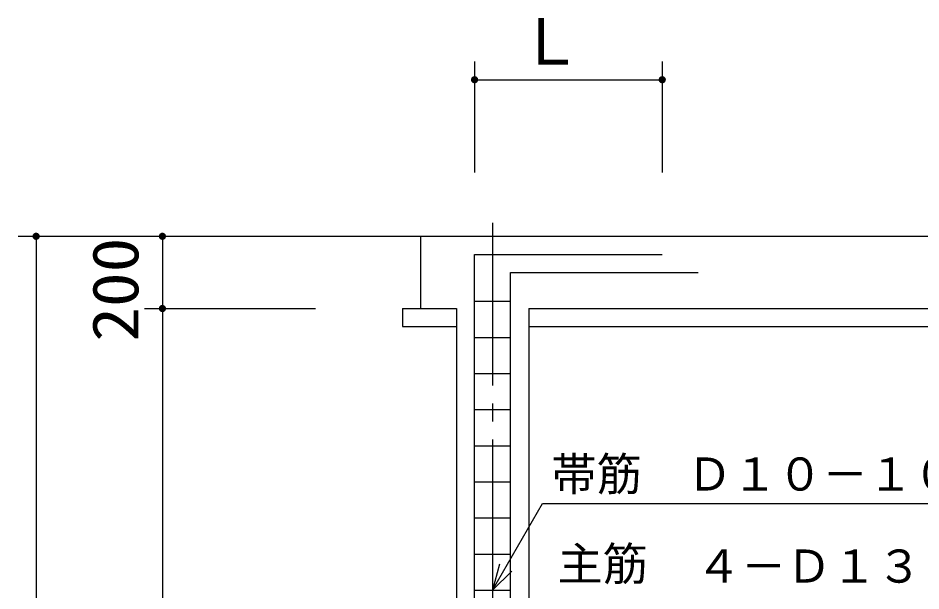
# Model space of a CAD drawing. Units: millimetres, scale not verified. Extents: x -14850 to 14850, y -10500 to 10500.
# Drawn here: x -2797 to -295, y 910 to 2497 of the extents above; entities that cross this region are included whole.
import ezdxf
from ezdxf.enums import TextEntityAlignment as Align

# ---------------------------------------------------------------- set-up
doc = ezdxf.new("R2010")
doc.units = ezdxf.units.MM
doc.header["$LTSCALE"] = 50
doc.linetypes.add('CHAIN2', pattern=[12, 9, -1, 1, -1])
for name, color, linetype, lineweight in [('0-0_機器', 2, 'Continuous', 25), ('0-3_水管', 3, 'Continuous', 25), ('0-4_文字', 5, 'Continuous', 25), ('0-5_製作', 5, 'Continuous', 25)]:
    doc.layers.add(name, color=color, linetype=linetype, lineweight=lineweight)
doc.styles.add('ＭＳ ゴシック', font='')
doc.styles.get('ＭＳ ゴシック').set_extended_font_data('MS Gothic')

msp = doc.modelspace()

# ---------------------------------------------------------------- linework, layer by layer
at = {"layer": '0-0_機器', "linetype": 'CHAIN2'}
msp.add_line((-1481.57, 1929.46), (-1481.57, -771.27), dxfattribs=at)
at = {"layer": '0-0_機器'}
for p, q in [((-1971.91, 1892.32), (1255.33, 1892.32)), ((-1681.57, 1892.32), (-1681.57, 1692.32)), ((-1731.57, 1692.32), (-1731.57, 1642.32)), ((-1731.57, 1692.32), (-1581.57, 1692.32)), ((-1581.57, 1692.32), (-1581.57, -387.68)), ((-1381.56, 1692.32), (-1381.56, -387.68)), ((-1731.57, 1642.32), (-1581.57, 1642.32)), ((-1381.56, 1642.32), (1168.43, 1642.32))]:
    msp.add_line(p, q, dxfattribs=at)
msp.add_lwpolyline([(-1381.56, 1692.32), (1168.43, 1692.32), (1168.43, 1642.32)], dxfattribs=at)
at = {"layer": '0-3_水管'}
for p, q in [((-1531.57, -537.68), (-1531.57, 1842.32)), ((-1531.57, 1842.32), (-1011.57, 1842.32)), ((-1431.57, -487.68), (-1431.57, 1792.32)), ((-1431.57, 1792.32), (-911.57, 1792.32)), ((-1531.57, 1712.33), (-1431.57, 1712.33)), ((-1531.57, 1612.33), (-1431.57, 1612.33)), ((-1531.57, 1512.33), (-1431.57, 1512.33)), ((-1531.57, 1412.33), (-1431.57, 1412.33)), ((-1531.57, 1312.33), (-1431.57, 1312.33)), ((-1531.57, 1212.32), (-1431.57, 1212.32)), ((-1531.57, 1112.33), (-1431.57, 1112.33)), ((-1531.57, 1012.32), (-1431.57, 1012.32)), ((-1531.57, 912.32), (-1431.57, 912.32))]:
    msp.add_line(p, q, dxfattribs=at)
at = {"layer": '0-4_文字', "color": 2}
for p, q in [((-1481.57, 912.32), (-1343, 1152.32)), ((-1343, 1152.32), (82.09, 1152.32)), ((-1462.15, 984.77), (-1481.57, 912.32)), ((-1481.57, 912.32), (-1428.53, 965.36))]:
    msp.add_line(p, q, dxfattribs=at)
at = {"layer": '0-5_製作', "color": 2}
for p, q in [((-1531.57, 2376.05), (-1531.57, 2069.46)), ((-1011.57, 2376.05), (-1011.57, 2069.46)), ((-1531.57, 2326.05), (-1011.57, 2326.05)), ((-2796.56, 1892.32), (-1971.91, 1892.32)), ((-2746.56, 1892.32), (-2746.56, -737.68)), ((-2396.56, 1892.32), (-2396.56, 1692.32)), ((-2446.56, 1692.32), (-1971.91, 1692.32)), ((-2396.56, 1692.32), (-2396.56, -387.68))]:
    msp.add_line(p, q, dxfattribs=at)
at = {"layer": '0-5_製作'}
for points in [[(-1531.57, 2326.05), (-1541.55, 2326.68), (-1541.39, 2327.92)], [(-1531.57, 2326.05), (-1541.39, 2327.92), (-1541.08, 2329.14)], [(-1531.57, 2336.05), (-1541.08, 2329.14), (-1540.62, 2330.31)], [(-1531.57, 2326.05), (-1541.08, 2329.14), (-1531.57, 2336.05)], [(-1531.57, 2336.05), (-1540.62, 2330.31), (-1532.82, 2335.97)], [(-1532.82, 2335.97), (-1540.62, 2330.31), (-1540.01, 2331.41)], [(-1532.82, 2335.97), (-1540.01, 2331.41), (-1534.05, 2335.74)], [(-1534.05, 2335.74), (-1540.01, 2331.41), (-1539.27, 2332.42)], [(-1534.05, 2335.74), (-1539.27, 2332.42), (-1535.25, 2335.35)], [(-1535.25, 2335.35), (-1539.27, 2332.42), (-1538.41, 2333.34)], [(-1535.25, 2335.35), (-1538.41, 2333.34), (-1536.38, 2334.81)], [(-1536.38, 2334.81), (-1538.41, 2333.34), (-1537.44, 2334.14)], [(-1530.94, 2336.03), (-1531.57, 2326.05), (-1531.57, 2336.05)], [(-1529.69, 2335.87), (-1531.57, 2326.05), (-1530.94, 2336.03)], [(-1528.48, 2335.56), (-1531.57, 2326.05), (-1529.69, 2335.87)], [(-1527.31, 2335.1), (-1531.57, 2326.05), (-1528.48, 2335.56)], [(-1526.21, 2334.49), (-1531.57, 2326.05), (-1527.31, 2335.1)], [(-1525.19, 2333.75), (-1531.57, 2326.05), (-1526.21, 2334.49)], [(-1524.28, 2332.89), (-1531.57, 2326.05), (-1525.19, 2333.75)], [(-1523.48, 2331.93), (-1531.57, 2326.05), (-1524.28, 2332.89)], [(-1522.8, 2330.87), (-1531.57, 2326.05), (-1523.48, 2331.93)], [(-1522.8, 2330.87), (-1521.57, 2326.05), (-1531.57, 2326.05)], [(-1522.27, 2329.73), (-1521.57, 2326.05), (-1522.8, 2330.87)], [(-1521.88, 2328.54), (-1521.57, 2326.05), (-1522.27, 2329.73)], [(-1521.65, 2327.3), (-1521.57, 2326.05), (-1521.88, 2328.54)], [(-1011.57, 2326.05), (-1021.55, 2326.68), (-1021.39, 2327.92)], [(-1011.57, 2326.05), (-1021.39, 2327.92), (-1021.08, 2329.14)], [(-1011.57, 2326.05), (-1021.08, 2329.14), (-1020.62, 2330.31)], [(-1011.57, 2326.05), (-1020.62, 2330.31), (-1020.01, 2331.41)], [(-1011.57, 2326.05), (-1020.01, 2331.41), (-1019.27, 2332.42)], [(-1011.57, 2336.05), (-1019.27, 2332.42), (-1018.41, 2333.34)], [(-1011.57, 2326.05), (-1019.27, 2332.42), (-1011.57, 2336.05)], [(-1011.57, 2336.05), (-1018.41, 2333.34), (-1012.82, 2335.97)], [(-1012.82, 2335.97), (-1018.41, 2333.34), (-1017.44, 2334.14)], [(-1012.82, 2335.97), (-1017.44, 2334.14), (-1014.05, 2335.74)], [(-1014.05, 2335.74), (-1017.44, 2334.14), (-1016.38, 2334.81)], [(-1014.05, 2335.74), (-1016.38, 2334.81), (-1015.25, 2335.35)], [(-1010.94, 2336.03), (-1011.57, 2326.05), (-1011.57, 2336.05)], [(-1009.69, 2335.87), (-1011.57, 2326.05), (-1010.94, 2336.03)], [(-1008.48, 2335.56), (-1011.57, 2326.05), (-1009.69, 2335.87)], [(-1007.31, 2335.1), (-1011.57, 2326.05), (-1008.48, 2335.56)], [(-1006.21, 2334.49), (-1011.57, 2326.05), (-1007.31, 2335.1)], [(-1005.19, 2333.75), (-1011.57, 2326.05), (-1006.21, 2334.49)], [(-1004.28, 2332.89), (-1011.57, 2326.05), (-1005.19, 2333.75)], [(-1003.48, 2331.93), (-1011.57, 2326.05), (-1004.28, 2332.89)], [(-1002.8, 2330.87), (-1011.57, 2326.05), (-1003.48, 2331.93)], [(-1002.27, 2329.73), (-1011.57, 2326.05), (-1002.8, 2330.87)], [(-1002.27, 2329.73), (-1001.57, 2326.05), (-1011.57, 2326.05)], [(-1001.88, 2328.54), (-1001.57, 2326.05), (-1002.27, 2329.73)], [(-1001.65, 2327.3), (-1001.57, 2326.05), (-1001.88, 2328.54)], [(-1531.57, 2326.05), (-1541.57, 2326.05), (-1541.55, 2326.68)], [(-1531.57, 2326.05), (-1541.49, 2324.8), (-1541.57, 2326.05)], [(-1531.57, 2326.05), (-1541.25, 2323.56), (-1541.49, 2324.8)], [(-1531.57, 2326.05), (-1540.86, 2322.37), (-1541.25, 2323.56)], [(-1531.57, 2326.05), (-1540.33, 2321.23), (-1540.86, 2322.37)], [(-1531.57, 2326.05), (-1539.66, 2320.17), (-1540.33, 2321.23)], [(-1531.57, 2316.05), (-1539.66, 2320.17), (-1531.57, 2326.05)], [(-1531.57, 2316.05), (-1538.86, 2319.2), (-1539.66, 2320.17)], [(-1531.57, 2316.05), (-1537.94, 2318.34), (-1538.86, 2319.2)], [(-1531.57, 2316.05), (-1536.93, 2317.61), (-1537.94, 2318.34)], [(-1531.57, 2316.05), (-1535.82, 2317), (-1536.93, 2317.61)], [(-1531.57, 2316.05), (-1534.66, 2316.54), (-1535.82, 2317)], [(-1531.57, 2316.05), (-1533.44, 2316.23), (-1534.66, 2316.54)], [(-1531.57, 2316.05), (-1532.19, 2316.07), (-1533.44, 2316.23)], [(-1521.57, 2326.05), (-1531.57, 2316.05), (-1531.57, 2326.05)], [(-1521.59, 2325.42), (-1531.57, 2316.05), (-1521.57, 2326.05)], [(-1521.74, 2324.18), (-1531.57, 2316.05), (-1521.59, 2325.42)], [(-1522.06, 2322.96), (-1531.57, 2316.05), (-1521.74, 2324.18)], [(-1522.52, 2321.79), (-1531.57, 2316.05), (-1522.06, 2322.96)], [(-1522.52, 2321.79), (-1530.31, 2316.13), (-1531.57, 2316.05)], [(-1523.12, 2320.69), (-1530.31, 2316.13), (-1522.52, 2321.79)], [(-1523.12, 2320.69), (-1529.08, 2316.36), (-1530.31, 2316.13)], [(-1523.86, 2319.68), (-1529.08, 2316.36), (-1523.12, 2320.69)], [(-1523.86, 2319.68), (-1527.89, 2316.75), (-1529.08, 2316.36)], [(-1524.72, 2318.76), (-1527.89, 2316.75), (-1523.86, 2319.68)], [(-1524.72, 2318.76), (-1526.75, 2317.29), (-1527.89, 2316.75)], [(-1525.69, 2317.96), (-1526.75, 2317.29), (-1524.72, 2318.76)], [(-1011.57, 2326.05), (-1021.57, 2326.05), (-1021.55, 2326.68)], [(-1011.57, 2326.05), (-1021.49, 2324.8), (-1021.57, 2326.05)], [(-1011.57, 2326.05), (-1021.25, 2323.56), (-1021.49, 2324.8)], [(-1011.57, 2326.05), (-1020.86, 2322.37), (-1021.25, 2323.56)], [(-1011.57, 2326.05), (-1020.33, 2321.23), (-1020.86, 2322.37)], [(-1011.57, 2316.05), (-1020.33, 2321.23), (-1011.57, 2326.05)], [(-1011.57, 2316.05), (-1019.66, 2320.17), (-1020.33, 2321.23)], [(-1011.57, 2316.05), (-1018.86, 2319.2), (-1019.66, 2320.17)], [(-1011.57, 2316.05), (-1017.94, 2318.34), (-1018.86, 2319.2)], [(-1011.57, 2316.05), (-1016.93, 2317.61), (-1017.94, 2318.34)], [(-1011.57, 2316.05), (-1015.82, 2317), (-1016.93, 2317.61)], [(-1011.57, 2316.05), (-1014.66, 2316.54), (-1015.82, 2317)], [(-1011.57, 2316.05), (-1013.44, 2316.23), (-1014.66, 2316.54)], [(-1011.57, 2316.05), (-1012.19, 2316.07), (-1013.44, 2316.23)], [(-1001.57, 2326.05), (-1011.57, 2316.05), (-1011.57, 2326.05)], [(-1001.59, 2325.42), (-1011.57, 2316.05), (-1001.57, 2326.05)], [(-1001.74, 2324.18), (-1011.57, 2316.05), (-1001.59, 2325.42)], [(-1002.06, 2322.96), (-1011.57, 2316.05), (-1001.74, 2324.18)], [(-1002.52, 2321.79), (-1011.57, 2316.05), (-1002.06, 2322.96)], [(-1003.12, 2320.69), (-1011.57, 2316.05), (-1002.52, 2321.79)], [(-1003.86, 2319.68), (-1011.57, 2316.05), (-1003.12, 2320.69)], [(-1004.72, 2318.76), (-1011.57, 2316.05), (-1003.86, 2319.68)], [(-1004.72, 2318.76), (-1010.31, 2316.13), (-1011.57, 2316.05)], [(-1005.69, 2317.96), (-1010.31, 2316.13), (-1004.72, 2318.76)], [(-1005.69, 2317.96), (-1009.08, 2316.36), (-1010.31, 2316.13)], [(-1006.75, 2317.29), (-1009.08, 2316.36), (-1005.69, 2317.96)], [(-1006.75, 2317.29), (-1007.89, 2316.75), (-1009.08, 2316.36)], [(-2749.05, 1902.01), (-2756.56, 1892.32), (-2750.24, 1901.62)], [(-2749.05, 1902.01), (-2746.56, 1892.32), (-2756.56, 1892.32)], [(-2750.24, 1901.62), (-2756.56, 1892.32), (-2756.54, 1892.95)], [(-2750.24, 1901.62), (-2756.54, 1892.95), (-2751.38, 1901.08)], [(-2747.82, 1902.24), (-2746.56, 1892.32), (-2749.05, 1902.01)], [(-2746.56, 1902.32), (-2746.56, 1892.32), (-2747.82, 1902.24)], [(-2745.94, 1902.3), (-2746.56, 1892.32), (-2746.56, 1902.32)], [(-2744.69, 1902.14), (-2746.56, 1892.32), (-2745.94, 1902.3)], [(-2743.47, 1901.83), (-2746.56, 1892.32), (-2744.69, 1902.14)], [(-2742.31, 1901.37), (-2746.56, 1892.32), (-2743.47, 1901.83)], [(-2397.82, 1902.24), (-2406.56, 1892.32), (-2399.05, 1902.01)], [(-2397.82, 1902.24), (-2396.56, 1892.32), (-2406.56, 1892.32)], [(-2399.05, 1902.01), (-2406.56, 1892.32), (-2406.54, 1892.95)], [(-2399.05, 1902.01), (-2406.54, 1892.95), (-2400.24, 1901.62)], [(-2400.24, 1901.62), (-2406.54, 1892.95), (-2406.39, 1894.19)], [(-2400.24, 1901.62), (-2406.39, 1894.19), (-2401.38, 1901.08)], [(-2396.56, 1902.32), (-2396.56, 1892.32), (-2397.82, 1902.24)], [(-2395.94, 1902.3), (-2396.56, 1892.32), (-2396.56, 1902.32)], [(-2394.69, 1902.14), (-2396.56, 1892.32), (-2395.94, 1902.3)], [(-2393.47, 1901.83), (-2396.56, 1892.32), (-2394.69, 1902.14)], [(-2392.31, 1901.37), (-2396.56, 1892.32), (-2393.47, 1901.83)], [(-2746.56, 1892.32), (-2756.48, 1891.07), (-2756.56, 1892.32)], [(-2751.38, 1901.08), (-2756.54, 1892.95), (-2756.39, 1894.19)], [(-2746.56, 1892.32), (-2756.25, 1889.83), (-2756.48, 1891.07)], [(-2751.38, 1901.08), (-2756.39, 1894.19), (-2752.44, 1900.41)], [(-2752.44, 1900.41), (-2756.39, 1894.19), (-2756.07, 1895.41)], [(-2746.56, 1892.32), (-2755.86, 1888.64), (-2756.25, 1889.83)], [(-2752.44, 1900.41), (-2756.07, 1895.41), (-2753.41, 1899.61)], [(-2753.41, 1899.61), (-2756.07, 1895.41), (-2755.61, 1896.58)], [(-2746.56, 1892.32), (-2755.33, 1887.5), (-2755.86, 1888.64)], [(-2753.41, 1899.61), (-2755.61, 1896.58), (-2754.27, 1898.69)], [(-2754.27, 1898.69), (-2755.61, 1896.58), (-2755.01, 1897.68)], [(-2746.56, 1892.32), (-2754.65, 1886.44), (-2755.33, 1887.5)], [(-2746.56, 1892.32), (-2753.85, 1885.48), (-2754.65, 1886.44)], [(-2746.56, 1892.32), (-2752.94, 1884.62), (-2753.85, 1885.48)], [(-2746.56, 1892.32), (-2751.92, 1883.88), (-2752.94, 1884.62)], [(-2746.56, 1882.32), (-2751.92, 1883.88), (-2746.56, 1892.32)], [(-2746.56, 1882.32), (-2750.82, 1883.27), (-2751.92, 1883.88)], [(-2746.56, 1882.32), (-2749.65, 1882.81), (-2750.82, 1883.27)], [(-2746.56, 1882.32), (-2748.44, 1882.5), (-2749.65, 1882.81)], [(-2746.56, 1882.32), (-2747.19, 1882.34), (-2748.44, 1882.5)], [(-2741.2, 1900.76), (-2746.56, 1892.32), (-2742.31, 1901.37)], [(-2740.19, 1900.03), (-2746.56, 1892.32), (-2741.2, 1900.76)], [(-2740.19, 1900.03), (-2736.56, 1892.32), (-2746.56, 1892.32)], [(-2736.56, 1892.32), (-2746.56, 1882.32), (-2746.56, 1892.32)], [(-2736.56, 1892.32), (-2745.31, 1882.4), (-2746.56, 1882.32)], [(-2736.56, 1892.32), (-2744.08, 1882.63), (-2745.31, 1882.4)], [(-2736.56, 1892.32), (-2742.88, 1883.02), (-2744.08, 1882.63)], [(-2736.58, 1891.69), (-2742.88, 1883.02), (-2736.56, 1892.32)], [(-2736.58, 1891.69), (-2741.75, 1883.56), (-2742.88, 1883.02)], [(-2736.74, 1890.45), (-2741.75, 1883.56), (-2736.58, 1891.69)], [(-2736.74, 1890.45), (-2740.69, 1884.23), (-2741.75, 1883.56)], [(-2737.05, 1889.23), (-2740.69, 1884.23), (-2736.74, 1890.45)], [(-2737.05, 1889.23), (-2739.72, 1885.03), (-2740.69, 1884.23)], [(-2739.27, 1899.17), (-2736.56, 1892.32), (-2740.19, 1900.03)], [(-2737.51, 1888.06), (-2739.72, 1885.03), (-2737.05, 1889.23)], [(-2737.51, 1888.06), (-2738.86, 1885.95), (-2739.72, 1885.03)], [(-2738.47, 1898.2), (-2736.56, 1892.32), (-2739.27, 1899.17)], [(-2738.12, 1886.96), (-2738.86, 1885.95), (-2737.51, 1888.06)], [(-2737.8, 1897.14), (-2736.56, 1892.32), (-2738.47, 1898.2)], [(-2737.27, 1896), (-2736.56, 1892.32), (-2737.8, 1897.14)], [(-2736.88, 1894.81), (-2736.56, 1892.32), (-2737.27, 1896)], [(-2736.64, 1893.57), (-2736.56, 1892.32), (-2736.88, 1894.81)], [(-2396.56, 1892.32), (-2406.48, 1891.07), (-2406.56, 1892.32)], [(-2396.56, 1892.32), (-2406.25, 1889.83), (-2406.48, 1891.07)], [(-2401.38, 1901.08), (-2406.39, 1894.19), (-2406.07, 1895.41)], [(-2396.56, 1892.32), (-2405.86, 1888.64), (-2406.25, 1889.83)], [(-2401.38, 1901.08), (-2406.07, 1895.41), (-2402.44, 1900.41)], [(-2402.44, 1900.41), (-2406.07, 1895.41), (-2405.61, 1896.58)], [(-2396.56, 1892.32), (-2405.33, 1887.5), (-2405.86, 1888.64)], [(-2402.44, 1900.41), (-2405.61, 1896.58), (-2403.41, 1899.61)], [(-2403.41, 1899.61), (-2405.61, 1896.58), (-2405.01, 1897.68)], [(-2396.56, 1892.32), (-2404.65, 1886.44), (-2405.33, 1887.5)], [(-2403.41, 1899.61), (-2405.01, 1897.68), (-2404.27, 1898.69)], [(-2396.56, 1892.32), (-2403.85, 1885.48), (-2404.65, 1886.44)], [(-2396.56, 1892.32), (-2402.94, 1884.62), (-2403.85, 1885.48)], [(-2396.56, 1892.32), (-2401.92, 1883.88), (-2402.94, 1884.62)], [(-2396.56, 1882.32), (-2401.92, 1883.88), (-2396.56, 1892.32)], [(-2396.56, 1882.32), (-2400.82, 1883.27), (-2401.92, 1883.88)], [(-2396.56, 1882.32), (-2399.65, 1882.81), (-2400.82, 1883.27)], [(-2396.56, 1882.32), (-2398.44, 1882.5), (-2399.65, 1882.81)], [(-2396.56, 1882.32), (-2397.19, 1882.34), (-2398.44, 1882.5)], [(-2391.2, 1900.76), (-2396.56, 1892.32), (-2392.31, 1901.37)], [(-2390.19, 1900.03), (-2396.56, 1892.32), (-2391.2, 1900.76)], [(-2390.19, 1900.03), (-2386.56, 1892.32), (-2396.56, 1892.32)], [(-2386.56, 1892.32), (-2396.56, 1882.32), (-2396.56, 1892.32)], [(-2386.56, 1892.32), (-2395.31, 1882.4), (-2396.56, 1882.32)], [(-2386.56, 1892.32), (-2394.08, 1882.63), (-2395.31, 1882.4)], [(-2386.58, 1891.69), (-2394.08, 1882.63), (-2386.56, 1892.32)], [(-2386.58, 1891.69), (-2392.88, 1883.02), (-2394.08, 1882.63)], [(-2386.74, 1890.45), (-2392.88, 1883.02), (-2386.58, 1891.69)], [(-2386.74, 1890.45), (-2391.75, 1883.56), (-2392.88, 1883.02)], [(-2387.05, 1889.23), (-2391.75, 1883.56), (-2386.74, 1890.45)], [(-2387.05, 1889.23), (-2390.69, 1884.23), (-2391.75, 1883.56)], [(-2387.51, 1888.06), (-2390.69, 1884.23), (-2387.05, 1889.23)], [(-2387.51, 1888.06), (-2389.72, 1885.03), (-2390.69, 1884.23)], [(-2389.27, 1899.17), (-2386.56, 1892.32), (-2390.19, 1900.03)], [(-2388.12, 1886.96), (-2389.72, 1885.03), (-2387.51, 1888.06)], [(-2388.12, 1886.96), (-2388.86, 1885.95), (-2389.72, 1885.03)], [(-2388.47, 1898.2), (-2386.56, 1892.32), (-2389.27, 1899.17)], [(-2387.8, 1897.14), (-2386.56, 1892.32), (-2388.47, 1898.2)], [(-2387.27, 1896), (-2386.56, 1892.32), (-2387.8, 1897.14)], [(-2386.88, 1894.81), (-2386.56, 1892.32), (-2387.27, 1896)], [(-2386.64, 1893.57), (-2386.56, 1892.32), (-2386.88, 1894.81)], [(-2399.05, 1702.01), (-2406.56, 1692.32), (-2400.24, 1701.62)], [(-2399.05, 1702.01), (-2396.56, 1692.32), (-2406.56, 1692.32)], [(-2400.24, 1701.62), (-2406.56, 1692.32), (-2406.54, 1692.95)], [(-2400.24, 1701.62), (-2406.54, 1692.95), (-2401.38, 1701.08)], [(-2397.82, 1702.24), (-2396.56, 1692.32), (-2399.05, 1702.01)], [(-2396.56, 1702.32), (-2396.56, 1692.32), (-2397.82, 1702.24)], [(-2395.94, 1702.3), (-2396.56, 1692.32), (-2396.56, 1702.32)], [(-2394.69, 1702.14), (-2396.56, 1692.32), (-2395.94, 1702.3)], [(-2393.47, 1701.83), (-2396.56, 1692.32), (-2394.69, 1702.14)], [(-2392.31, 1701.37), (-2396.56, 1692.32), (-2393.47, 1701.83)], [(-2391.2, 1700.76), (-2396.56, 1692.32), (-2392.31, 1701.37)], [(-2396.56, 1692.32), (-2406.48, 1691.07), (-2406.56, 1692.32)], [(-2401.38, 1701.08), (-2406.54, 1692.95), (-2406.39, 1694.19)], [(-2396.56, 1692.32), (-2406.25, 1689.83), (-2406.48, 1691.07)], [(-2401.38, 1701.08), (-2406.39, 1694.19), (-2402.44, 1700.41)], [(-2402.44, 1700.41), (-2406.39, 1694.19), (-2406.07, 1695.41)], [(-2396.56, 1692.32), (-2405.86, 1688.64), (-2406.25, 1689.83)], [(-2402.44, 1700.41), (-2406.07, 1695.41), (-2403.41, 1699.61)], [(-2403.41, 1699.61), (-2406.07, 1695.41), (-2405.61, 1696.58)], [(-2396.56, 1692.32), (-2405.33, 1687.5), (-2405.86, 1688.64)], [(-2403.41, 1699.61), (-2405.61, 1696.58), (-2404.27, 1698.69)], [(-2404.27, 1698.69), (-2405.61, 1696.58), (-2405.01, 1697.68)], [(-2396.56, 1692.32), (-2404.65, 1686.44), (-2405.33, 1687.5)], [(-2396.56, 1692.32), (-2403.85, 1685.47), (-2404.65, 1686.44)], [(-2396.56, 1692.32), (-2402.94, 1684.62), (-2403.85, 1685.47)], [(-2396.56, 1692.32), (-2401.92, 1683.88), (-2402.94, 1684.62)], [(-2396.56, 1682.32), (-2401.92, 1683.88), (-2396.56, 1692.32)], [(-2396.56, 1682.32), (-2400.82, 1683.27), (-2401.92, 1683.88)], [(-2396.56, 1682.32), (-2399.65, 1682.81), (-2400.82, 1683.27)], [(-2396.56, 1682.32), (-2398.44, 1682.5), (-2399.65, 1682.81)], [(-2396.56, 1682.32), (-2397.19, 1682.34), (-2398.44, 1682.5)], [(-2390.19, 1700.03), (-2396.56, 1692.32), (-2391.2, 1700.76)], [(-2390.19, 1700.03), (-2386.56, 1692.32), (-2396.56, 1692.32)], [(-2386.56, 1692.32), (-2396.56, 1682.32), (-2396.56, 1692.32)], [(-2386.56, 1692.32), (-2395.31, 1682.4), (-2396.56, 1682.32)], [(-2386.56, 1692.32), (-2394.08, 1682.63), (-2395.31, 1682.4)], [(-2386.56, 1692.32), (-2392.88, 1683.02), (-2394.08, 1682.63)], [(-2386.58, 1691.69), (-2392.88, 1683.02), (-2386.56, 1692.32)], [(-2386.58, 1691.69), (-2391.75, 1683.56), (-2392.88, 1683.02)], [(-2386.74, 1690.45), (-2391.75, 1683.56), (-2386.58, 1691.69)], [(-2386.74, 1690.45), (-2390.69, 1684.23), (-2391.75, 1683.56)], [(-2387.05, 1689.23), (-2390.69, 1684.23), (-2386.74, 1690.45)], [(-2387.05, 1689.23), (-2389.72, 1685.03), (-2390.69, 1684.23)], [(-2389.27, 1699.17), (-2386.56, 1692.32), (-2390.19, 1700.03)], [(-2387.51, 1688.06), (-2389.72, 1685.03), (-2387.05, 1689.23)], [(-2387.51, 1688.06), (-2388.86, 1685.95), (-2389.72, 1685.03)], [(-2388.47, 1698.2), (-2386.56, 1692.32), (-2389.27, 1699.17)], [(-2388.12, 1686.96), (-2388.86, 1685.95), (-2387.51, 1688.06)], [(-2387.8, 1697.14), (-2386.56, 1692.32), (-2388.47, 1698.2)], [(-2387.27, 1696), (-2386.56, 1692.32), (-2387.8, 1697.14)], [(-2386.88, 1694.81), (-2386.56, 1692.32), (-2387.27, 1696)], [(-2386.64, 1693.57), (-2386.56, 1692.32), (-2386.88, 1694.81)]]:
    msp.add_solid(points, dxfattribs=at)

# ---------------------------------------------------------------- texts
at = {"layer": '0-4_文字', "color": 4, "style": 'ＭＳ ゴシック'}
for s, p in [('帯筋\u3000Ｄ１０－１００＠', (-1318.53, 1160.57)), ('主筋', (-1301.64, 911.88)), ('４－Ｄ１３', (-918.08, 905.6))]:
    msp.add_text(s, height=91.79, dxfattribs=at).set_placement(p, align=Align.BOTTOM_LEFT)
at = {"layer": '0-5_製作', "color": 4, "style": 'ＭＳ ゴシック'}
msp.add_text('Ｌ', height=128.4, dxfattribs=at).set_placement((-1408.42, 2329.47), align=Align.BOTTOM_LEFT)
at = {"layer": '0-5_製作', "color": 4, "style": 'ＭＳ ゴシック', "width": 1.1}
msp.add_text('200', height=128.4, rotation=90, dxfattribs=at).set_placement((-2424.6, 1600.38), align=Align.BOTTOM_LEFT)

doc.saveas('drawing.dxf')
